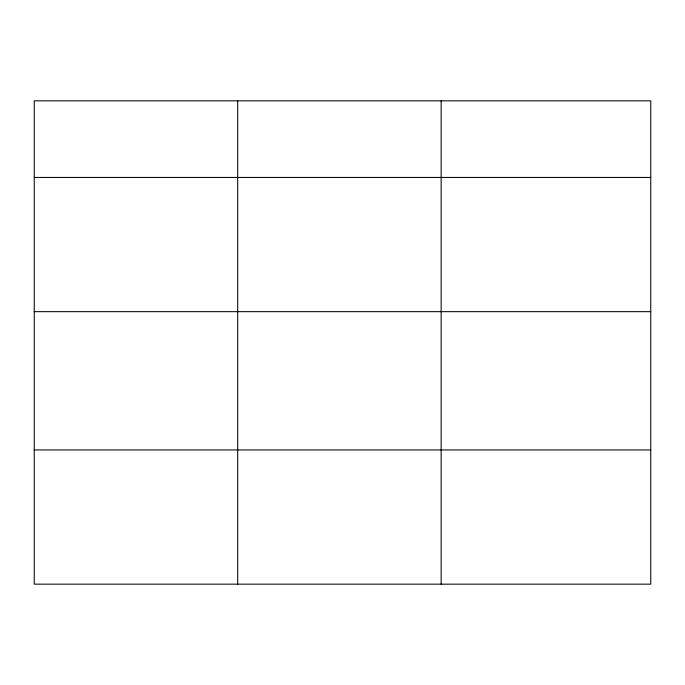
<?xml version="1.0" encoding="UTF-8"?>
<svg xmlns="http://www.w3.org/2000/svg" width="685" height="685" viewBox="0 0 685 685"><rect width="100%" height="100%" fill="white"/><g stroke="black" fill="none" stroke-linecap="round" stroke-linejoin="round"><path stroke-width="1.03" d="M650.75 311.658L650.75 100.841L34.25 100.841L34.25 584.159L650.75 584.159L650.75 311.658L34.25 311.658M34.25 177.449L650.75 177.449M34.25 449.942L650.75 449.942M441.14 100.841L441.14 584.159M237.695 100.841L237.695 584.159"/></g></svg>
